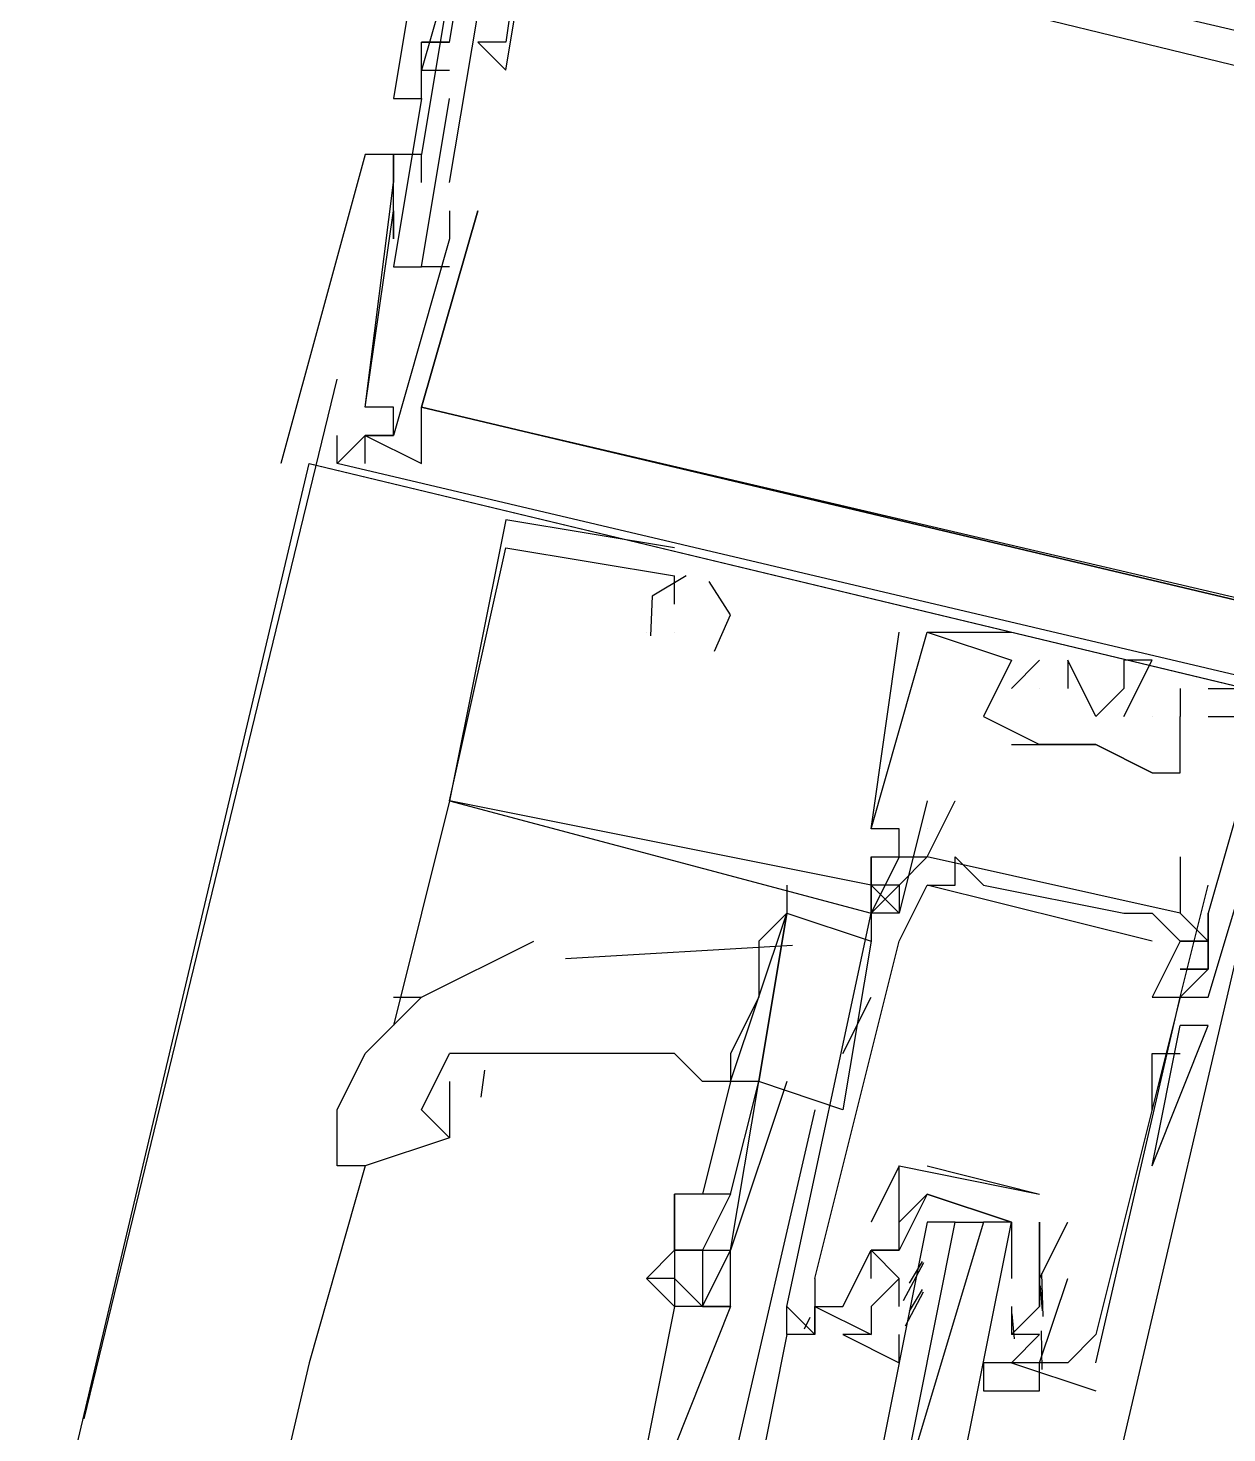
# Model space of a CAD drawing. Header units: feet. Extents: x -84 to 198, y -22 to 181.
# Drawn here: x 104.573 to 105.142, y 32.611 to 33.278 of the extents above; entities that cross this region are included whole.
import ezdxf

# ---------------------------------------------------------------- set-up
doc = ezdxf.new("R2010")
doc.units = ezdxf.units.FT
doc.layers.add('A-LINEA', color=7, linetype='CONTINUOUS')

msp = doc.modelspace()

# ---------------------------------------------------------------- linework, layer by layer
at = {"layer": 'A-LINEA'}
for p, q in [((104.76, 33.2711), (104.76, 33.2711)), ((104.76, 33.2711), (104.76, 33.2711)), ((104.76, 33.2711), (104.76, 33.2711)), ((104.76, 33.2711), (104.76, 33.2711)), ((104.76, 33.2711), (104.76, 33.2711)), ((104.76, 33.2711), (104.76, 33.2711)), ((104.7733, 33.2711), (104.7733, 33.2711)), ((104.7733, 33.2711), (104.7733, 33.2711)), ((104.7733, 33.2711), (104.7733, 33.2711)), ((104.7733, 33.2711), (104.7733, 33.2711)), ((104.7733, 33.2711), (104.7733, 33.2711)), ((104.7733, 33.2711), (104.7733, 33.2711)), ((104.7867, 33.2711), (104.7867, 33.2711)), ((104.7867, 33.2711), (104.7867, 33.2711)), ((104.7867, 33.2711), (104.7867, 33.2711)), ((104.7867, 33.2711), (104.7867, 33.2711)), ((104.7867, 33.2711), (104.7867, 33.2711)), ((104.7867, 33.2711), (104.7867, 33.2711)), ((104.8, 33.2711), (104.8, 33.2711)), ((104.8, 33.2711), (104.8, 33.2711)), ((104.8, 33.2711), (104.8, 33.2711)), ((104.8, 33.2711), (104.8, 33.2711)), ((104.8, 33.2711), (104.8, 33.2711)), ((104.8, 33.2711), (104.8, 33.2711)), ((104.76, 33.2578), (104.76, 33.2578)), ((104.76, 33.2578), (104.76, 33.2578)), ((104.76, 33.2578), (104.76, 33.2578)), ((104.76, 33.2578), (104.76, 33.2578)), ((104.76, 33.2578), (104.76, 33.2578)), ((104.76, 33.2578), (104.76, 33.2578)), ((104.7733, 33.2578), (104.7733, 33.2578)), ((104.7733, 33.2578), (104.7733, 33.2578)), ((104.7733, 33.2578), (104.7733, 33.2578)), ((104.8, 33.2578), (104.8, 33.2578)), ((104.8, 33.2578), (104.8, 33.2578)), ((104.8, 33.2578), (104.8, 33.2578)), ((104.8, 33.2578), (104.8, 33.2578)), ((104.8, 33.2578), (104.8, 33.2578)), ((104.8, 33.2578), (104.8, 33.2578)), ((104.7467, 33.2444), (104.7467, 33.2444)), ((104.7467, 33.2444), (104.7467, 33.2444)), ((104.7467, 33.2444), (104.7467, 33.2444)), ((104.7467, 33.2444), (104.7467, 33.2444)), ((104.7467, 33.2444), (104.7467, 33.2444)), ((104.7467, 33.2444), (104.7467, 33.2444)), ((104.76, 33.2444), (104.76, 33.2444)), ((104.76, 33.2444), (104.76, 33.2444)), ((104.76, 33.2444), (104.76, 33.2444)), ((104.76, 33.2444), (104.76, 33.2444)), ((104.76, 33.2444), (104.76, 33.2444)), ((104.76, 33.2444), (104.76, 33.2444)), ((104.76, 33.2444), (104.76, 33.2444)), ((104.76, 33.2444), (104.76, 33.2444)), ((104.76, 33.2444), (104.76, 33.2444)), ((104.7733, 33.2444), (104.7733, 33.2444)), ((104.7733, 33.2444), (104.7733, 33.2444)), ((104.7733, 33.2444), (104.7733, 33.2444)), ((104.7333, 33.2178), (104.7333, 33.2178)), ((104.7333, 33.2178), (104.7333, 33.2178)), ((104.7333, 33.2178), (104.7333, 33.2178)), ((104.7333, 33.2178), (104.7333, 33.2178)), ((104.7333, 33.2178), (104.7333, 33.2178)), ((104.7333, 33.2178), (104.7333, 33.2178)), ((104.7467, 33.2178), (104.7467, 33.2178)), ((104.7467, 33.2178), (104.7467, 33.2178)), ((104.7467, 33.2178), (104.7467, 33.2178)), ((104.76, 33.2178), (104.76, 33.2178)), ((104.76, 33.2178), (104.76, 33.2178)), ((104.76, 33.2178), (104.76, 33.2178)), ((104.76, 33.2178), (104.76, 33.2178)), ((104.76, 33.2178), (104.76, 33.2178)), ((104.76, 33.2178), (104.76, 33.2178)), ((104.7467, 33.2044), (104.7467, 33.2044)), ((104.7467, 33.2044), (104.7467, 33.2044)), ((104.7467, 33.2044), (104.7467, 33.2044)), ((104.7467, 33.2044), (104.7467, 33.2044)), ((104.7467, 33.2044), (104.7467, 33.2044)), ((104.7467, 33.2044), (104.7467, 33.2044)), ((104.76, 33.2044), (104.76, 33.2044)), ((104.76, 33.2044), (104.76, 33.2044)), ((104.76, 33.2044), (104.76, 33.2044)), ((104.76, 33.2044), (104.76, 33.2044)), ((104.76, 33.2044), (104.76, 33.2044)), ((104.76, 33.2044), (104.76, 33.2044)), ((104.76, 33.2044), (104.76, 33.2044)), ((104.76, 33.2044), (104.76, 33.2044)), ((104.76, 33.2044), (104.76, 33.2044)), ((104.7733, 33.2044), (104.7733, 33.2044)), ((104.7733, 33.2044), (104.7733, 33.2044)), ((104.7733, 33.2044), (104.7733, 33.2044)), ((104.7467, 33.1911), (104.7467, 33.1911)), ((104.7467, 33.1911), (104.7467, 33.1911)), ((104.7467, 33.1911), (104.7467, 33.1911)), ((104.7733, 33.1911), (104.7733, 33.1911)), ((104.7733, 33.1911), (104.7733, 33.1911)), ((104.7733, 33.1911), (104.7733, 33.1911)), ((104.7733, 33.1911), (104.7733, 33.1911)), ((104.7733, 33.1911), (104.7733, 33.1911)), ((104.7733, 33.1911), (104.7733, 33.1911)), ((104.7867, 33.1911), (104.7867, 33.1911)), ((104.7867, 33.1911), (104.7867, 33.1911)), ((104.7867, 33.1911), (104.7867, 33.1911)), ((104.7867, 33.1911), (104.7867, 33.1911)), ((104.7867, 33.1911), (104.7867, 33.1911)), ((104.7867, 33.1911), (104.7867, 33.1911)), ((104.7467, 33.1778), (104.7467, 33.1778)), ((104.7467, 33.1778), (104.7467, 33.1778)), ((104.7467, 33.1778), (104.7467, 33.1778)), ((104.7733, 33.1778), (104.7733, 33.1778)), ((104.7733, 33.1778), (104.7733, 33.1778)), ((104.7733, 33.1778), (104.7733, 33.1778)), ((104.7733, 33.1778), (104.7733, 33.1778)), ((104.7733, 33.1778), (104.7733, 33.1778)), ((104.7733, 33.1778), (104.7733, 33.1778)), ((104.7467, 33.1644), (104.7467, 33.1644)), ((104.7467, 33.1644), (104.7467, 33.1644)), ((104.7467, 33.1644), (104.7467, 33.1644)), ((104.76, 33.1644), (104.76, 33.1644)), ((104.76, 33.1644), (104.76, 33.1644)), ((104.76, 33.1644), (104.76, 33.1644)), ((104.76, 33.1644), (104.76, 33.1644)), ((104.76, 33.1644), (104.76, 33.1644)), ((104.76, 33.1644), (104.76, 33.1644)), ((104.7733, 33.1644), (104.7733, 33.1644)), ((104.7733, 33.1644), (104.7733, 33.1644)), ((104.7733, 33.1644), (104.7733, 33.1644)), ((104.6, 32.6178), (104.72, 33.1111)), ((104.7333, 33.0978), (104.7333, 33.0978)), ((104.7333, 33.0978), (104.7333, 33.0978)), ((104.7333, 33.0978), (104.7333, 33.0978)), ((104.7333, 33.0978), (104.7333, 33.0978)), ((104.7333, 33.0978), (104.7333, 33.0978)), ((104.7333, 33.0978), (104.7333, 33.0978)), ((104.7467, 33.0978), (104.7467, 33.0978)), ((104.7467, 33.0978), (104.7467, 33.0978)), ((104.7467, 33.0978), (104.7467, 33.0978)), ((104.7467, 33.0978), (104.7467, 33.0978)), ((104.7467, 33.0978), (104.7467, 33.0978)), ((104.7467, 33.0978), (104.7467, 33.0978)), ((104.76, 33.0978), (104.76, 33.0978)), ((104.76, 33.0978), (104.76, 33.0978)), ((104.76, 33.0978), (104.76, 33.0978)), ((104.76, 33.0978), (104.76, 33.0978)), ((104.76, 33.0978), (104.76, 33.0978)), ((104.76, 33.0978), (104.76, 33.0978)), ((104.76, 33.0978), (104.76, 33.0978)), ((104.76, 33.0978), (104.76, 33.0978)), ((104.76, 33.0978), (104.76, 33.0978)), ((104.76, 33.0978), (104.76, 33.0978)), ((104.76, 33.0978), (104.76, 33.0978)), ((104.76, 33.0978), (104.76, 33.0978)), ((104.72, 33.0844), (104.72, 33.0844)), ((104.72, 33.0844), (104.72, 33.0844)), ((104.72, 33.0844), (104.72, 33.0844)), ((104.72, 33.0711), (104.72, 33.0844)), ((104.72, 33.0844), (104.72, 33.0844)), ((104.72, 33.0711), (104.72, 33.0844)), ((104.72, 33.0844), (104.72, 33.0844)), ((104.72, 33.0711), (104.72, 33.0844)), ((104.72, 33.0844), (104.72, 33.0844)), ((104.7333, 33.0844), (104.7333, 33.0844)), ((104.7333, 33.0844), (104.7333, 33.0844)), ((104.7333, 33.0844), (104.7333, 33.0844)), ((104.7333, 33.0844), (104.7333, 33.0844)), ((104.7333, 33.0844), (104.7333, 33.0844)), ((104.7333, 33.0844), (104.7333, 33.0844)), ((104.7333, 33.0844), (104.7333, 33.0844)), ((104.7333, 33.0844), (104.7333, 33.0844)), ((104.7333, 33.0844), (104.7333, 33.0844)), ((104.7333, 33.0844), (104.7333, 33.0844)), ((104.7333, 33.0844), (104.7333, 33.0844)), ((104.7333, 33.0844), (104.7333, 33.0844)), ((104.7333, 33.0844), (104.7333, 33.0844)), ((104.7333, 33.0844), (104.7333, 33.0844)), ((104.7333, 33.0844), (104.7333, 33.0844)), ((104.7333, 33.0844), (104.7333, 33.0844)), ((104.7333, 33.0844), (104.7333, 33.0844)), ((104.7333, 33.0844), (104.7333, 33.0844)), ((104.7467, 33.0844), (104.7467, 33.0844)), ((104.7467, 33.0844), (104.7467, 33.0844)), ((104.7467, 33.0844), (104.7467, 33.0844)), ((104.7467, 33.0844), (104.7467, 33.0844)), ((104.7467, 33.0844), (104.7467, 33.0844)), ((104.7467, 33.0844), (104.7467, 33.0844)), ((104.7467, 33.0844), (104.7467, 33.0844)), ((104.7467, 33.0844), (104.7467, 33.0844)), ((104.7467, 33.0844), (104.7467, 33.0844)), ((104.7467, 33.0844), (104.7467, 33.0844)), ((104.7467, 33.0844), (104.7467, 33.0844)), ((104.7467, 33.0844), (104.7467, 33.0844)), ((103, 25.8578), (104.7067, 33.0711)), ((104.6933, 33.0711), (104.6933, 33.0711)), ((104.6933, 33.0711), (104.6933, 33.0711)), ((104.6933, 33.0711), (104.6933, 33.0711)), ((104.6933, 33.0711), (104.6933, 33.0711)), ((104.6933, 33.0711), (104.6933, 33.0711)), ((104.6933, 33.0711), (104.6933, 33.0711)), ((104.7067, 33.0711), (104.7067, 33.0711)), ((104.7067, 33.0711), (104.7067, 33.0711)), ((104.7067, 33.0711), (104.7067, 33.0711)), ((104.7067, 33.0711), (105.3733, 32.9111)), ((104.7067, 33.0711), (104.7067, 33.0711)), ((104.7067, 33.0711), (105.3733, 32.9111)), ((104.7067, 33.0711), (104.7067, 33.0711)), ((104.7067, 33.0711), (105.3733, 32.9111)), ((104.7067, 33.0711), (104.7067, 33.0711)), ((104.72, 33.0711), (104.72, 33.0711)), ((104.72, 33.0711), (104.72, 33.0711)), ((104.72, 33.0711), (104.72, 33.0711)), ((104.72, 33.0711), (104.72, 33.0711)), ((104.72, 33.0711), (104.72, 33.0711)), ((104.72, 33.0711), (104.72, 33.0711)), ((104.72, 33.0711), (104.72, 33.0711)), ((104.72, 33.0711), (104.72, 33.0711)), ((104.72, 33.0711), (104.72, 33.0711)), ((104.7333, 33.0711), (104.7333, 33.0711)), ((104.7333, 33.0711), (104.7333, 33.0711)), ((104.7333, 33.0711), (104.7333, 33.0711)), ((104.7333, 33.0711), (104.7333, 33.0711)), ((104.7333, 33.0711), (104.7333, 33.0711)), ((104.7333, 33.0711), (104.7333, 33.0711)), ((104.76, 33.0711), (104.76, 33.0711)), ((104.76, 33.0711), (104.76, 33.0711)), ((104.76, 33.0711), (104.76, 33.0711)), ((104.76, 33.0711), (104.76, 33.0711)), ((104.76, 33.0711), (104.76, 33.0711)), ((104.76, 33.0711), (104.76, 33.0711)), ((104.88, 33.0311), (104.8, 33.0444)), ((104.8, 33.0444), (104.8, 33.0444)), ((104.88, 33.0311), (104.8, 33.0444)), ((104.8, 33.0444), (104.8, 33.0444)), ((104.88, 33.0311), (104.8, 33.0444)), ((104.8, 33.0444), (104.8, 33.0444)), ((104.8, 33.0311), (104.8, 33.0311)), ((104.8, 33.0311), (104.8, 33.0311)), ((104.8, 33.0311), (104.8, 33.0311)), ((104.88, 33.0311), (104.88, 33.0311)), ((104.88, 33.0311), (104.88, 33.0311)), ((104.88, 33.0311), (104.88, 33.0311)), ((104.88, 33.0044), (104.88, 33.0178)), ((104.88, 33.0178), (104.88, 33.0178)), ((104.88, 33.0178), (104.88, 33.0178)), ((104.88, 33.0044), (104.88, 33.0178)), ((104.88, 33.0178), (104.88, 33.0178)), ((104.88, 33.0178), (104.88, 33.0178)), ((104.88, 33.0044), (104.88, 33.0178)), ((104.88, 33.0178), (104.88, 33.0178)), ((104.88, 33.0178), (104.88, 33.0178)), ((104.88, 33.0044), (104.88, 33.0044)), ((104.88, 33.0044), (104.88, 33.0044)), ((104.88, 33.0044), (104.88, 33.0044)), ((104.88, 33.0044), (104.88, 33.0044)), ((104.88, 33.0044), (104.88, 33.0044)), ((104.88, 33.0044), (104.88, 33.0044)), ((104.8667, 32.9911), (104.8667, 32.9911)), ((104.8667, 32.9911), (104.8667, 32.9911)), ((104.8667, 32.9911), (104.8667, 32.9911)), ((104.8667, 32.9911), (104.8667, 32.9911)), ((104.8667, 32.9911), (104.8667, 32.9911)), ((104.8667, 32.9911), (104.8667, 32.9911)), ((104.88, 32.9911), (104.88, 32.9911)), ((104.88, 32.9911), (104.88, 32.9911)), ((104.88, 32.9911), (104.88, 32.9911)), ((104.88, 32.9911), (104.88, 32.9911)), ((104.88, 32.9911), (104.88, 32.9911)), ((104.88, 32.9911), (104.88, 32.9911)), ((104.9867, 32.9911), (104.9867, 32.9911)), ((104.9867, 32.9911), (104.9867, 32.9911)), ((104.9867, 32.9911), (104.9867, 32.9911)), ((105, 32.9911), (105, 32.9911)), ((105, 32.9911), (105, 32.9911)), ((105, 32.9911), (105, 32.9911)), ((105, 32.9911), (105, 32.9911)), ((105, 32.9911), (105, 32.9911)), ((105, 32.9911), (105, 32.9911)), ((105.04, 32.9911), (105.04, 32.9911)), ((105.04, 32.9911), (105.04, 32.9911)), ((105.04, 32.9911), (105.04, 32.9911)), ((105.04, 32.9644), (105.0533, 32.9778)), ((105.04, 32.9778), (105.04, 32.9778)), ((105.04, 32.9778), (105.04, 32.9778)), ((105.04, 32.9644), (105.0533, 32.9778)), ((105.04, 32.9778), (105.04, 32.9778)), ((105.04, 32.9778), (105.04, 32.9778)), ((105.04, 32.9644), (105.0533, 32.9778)), ((105.04, 32.9778), (105.04, 32.9778)), ((105.04, 32.9778), (105.04, 32.9778)), ((105.0533, 32.9778), (105.0533, 32.9778)), ((105.0533, 32.9778), (105.0533, 32.9778)), ((105.0533, 32.9778), (105.0533, 32.9778)), ((105.0667, 32.9778), (105.0667, 32.9778)), ((105.0667, 32.9778), (105.0667, 32.9778)), ((105.0667, 32.9778), (105.0667, 32.9778)), ((105.0933, 32.9778), (105.0933, 32.9778)), ((105.0933, 32.9778), (105.0933, 32.9778)), ((105.0933, 32.9778), (105.0933, 32.9778)), ((105.1067, 32.9778), (105.1067, 32.9778)), ((105.1067, 32.9778), (105.1067, 32.9778)), ((105.1067, 32.9778), (105.1067, 32.9778)), ((105.04, 32.9644), (105.04, 32.9644)), ((105.04, 32.9644), (105.04, 32.9644)), ((105.04, 32.9644), (105.04, 32.9644)), ((105.0533, 32.9644), (105.0533, 32.9644)), ((105.0533, 32.9644), (105.0533, 32.9644)), ((105.0533, 32.9644), (105.0533, 32.9644)), ((105.0667, 32.9644), (105.0667, 32.9644)), ((105.0667, 32.9644), (105.0667, 32.9644)), ((105.0667, 32.9644), (105.0667, 32.9644)), ((105.0933, 32.9644), (105.0933, 32.9644)), ((105.0933, 32.9644), (105.0933, 32.9644)), ((105.0933, 32.9644), (105.0933, 32.9644)), ((105.12, 32.9644), (105.12, 32.9644)), ((105.12, 32.9644), (105.12, 32.9644)), ((105.12, 32.9644), (105.12, 32.9644)), ((105.1333, 32.9644), (105.16, 32.9644)), ((105.1333, 32.9644), (105.1333, 32.9644)), ((105.1333, 32.9644), (105.16, 32.9644)), ((105.1333, 32.9644), (105.1333, 32.9644)), ((105.1333, 32.9644), (105.16, 32.9644)), ((105.1333, 32.9644), (105.1333, 32.9644)), ((105.0267, 32.9511), (105.0267, 32.9511)), ((105.0267, 32.9511), (105.0267, 32.9511)), ((105.0267, 32.9511), (105.0267, 32.9511)), ((105.08, 32.9511), (105.08, 32.9511)), ((105.08, 32.9511), (105.08, 32.9511)), ((105.08, 32.9511), (105.08, 32.9511)), ((105.08, 32.5511), (105.1733, 32.9511)), ((105.0933, 32.9511), (105.0933, 32.9511)), ((105.0933, 32.9511), (105.0933, 32.9511)), ((105.0933, 32.9511), (105.0933, 32.9511)), ((105.1067, 32.9511), (105.1067, 32.9511)), ((105.1067, 32.9511), (105.1067, 32.9511)), ((105.1067, 32.9511), (105.1067, 32.9511)), ((105.12, 32.9511), (105.12, 32.9511)), ((105.12, 32.9511), (105.12, 32.9511)), ((105.12, 32.9511), (105.12, 32.9511)), ((105.12, 32.9511), (105.12, 32.9511)), ((105.12, 32.9511), (105.12, 32.9511)), ((105.12, 32.9511), (105.12, 32.9511)), ((105.1333, 32.9511), (105.1333, 32.9511)), ((105.1333, 32.9511), (105.1333, 32.9511)), ((105.1333, 32.9511), (105.1333, 32.9511)), ((105.04, 32.9378), (105.0533, 32.9378)), ((105.0533, 32.9378), (105.0533, 32.9378)), ((105.0533, 32.9378), (105.0533, 32.9378)), ((105.0533, 32.9378), (105.0533, 32.9378)), ((105.08, 32.9378), (105.08, 32.9378)), ((105.08, 32.9378), (105.08, 32.9378)), ((105.08, 32.9378), (105.08, 32.9378)), ((105.08, 32.9378), (105.08, 32.9378)), ((105.08, 32.9378), (105.08, 32.9378)), ((105.1067, 32.9244), (105.1067, 32.9244)), ((105.1067, 32.9244), (105.1067, 32.9244)), ((105.1067, 32.9244), (105.1067, 32.9244)), ((105.12, 32.9244), (105.12, 32.9244)), ((105.12, 32.9244), (105.12, 32.9244)), ((105.12, 32.9244), (105.12, 32.9244)), ((104.7733, 32.9111), (104.7467, 32.8044)), ((104.7733, 32.9111), (104.7733, 32.9111)), ((104.7733, 32.9111), (104.7733, 32.9111)), ((104.7733, 32.9111), (104.7733, 32.9111)), ((104.7733, 32.9111), (104.7733, 32.9111)), ((104.7733, 32.9111), (104.7733, 32.9111)), ((104.7733, 32.9111), (104.7733, 32.9111)), ((104.7733, 32.9111), (104.7733, 32.9111)), ((104.7733, 32.9111), (104.7733, 32.9111)), ((104.7733, 32.9111), (104.7733, 32.9111)), ((105, 32.9111), (105, 32.9111)), ((105.0133, 32.9111), (105.0133, 32.9111)), ((104.9733, 32.8978), (104.9733, 32.8978)), ((104.9733, 32.8978), (104.9733, 32.8978)), ((104.9733, 32.8978), (104.9733, 32.8978)), ((104.9733, 32.8978), (104.9733, 32.8978)), ((104.9733, 32.8978), (104.9733, 32.8978)), ((104.9733, 32.8978), (104.9733, 32.8978)), ((104.9867, 32.8978), (104.9867, 32.8978)), ((104.9867, 32.8978), (104.9867, 32.8978)), ((104.9867, 32.8978), (104.9867, 32.8978)), ((105, 32.8978), (105, 32.8978)), ((104.9733, 32.8844), (104.9733, 32.8844)), ((104.9733, 32.8844), (104.9733, 32.8844)), ((104.9733, 32.8844), (104.9733, 32.8844)), ((104.9733, 32.8844), (104.9733, 32.8844)), ((104.9733, 32.8844), (104.9733, 32.8844)), ((104.9733, 32.8844), (104.9733, 32.8844)), ((104.9867, 32.8844), (105, 32.8844)), ((104.9867, 32.8844), (105, 32.8844)), ((104.9867, 32.8844), (104.9867, 32.8844)), ((104.9867, 32.8844), (104.9867, 32.8844)), ((104.9867, 32.8844), (105, 32.8844)), ((104.9867, 32.8844), (105, 32.8844)), ((104.9867, 32.8844), (104.9867, 32.8844)), ((104.9867, 32.8844), (104.9867, 32.8844)), ((104.9867, 32.8844), (105, 32.8844)), ((104.9867, 32.8844), (105, 32.8844)), ((104.9867, 32.8844), (104.9867, 32.8844)), ((104.9867, 32.8844), (104.9867, 32.8844)), ((105, 32.8844), (105, 32.8844)), ((105.0133, 32.8844), (105.0133, 32.8844)), ((105.12, 32.8844), (105.12, 32.8844)), ((104.9333, 32.8711), (104.9333, 32.8578)), ((104.9733, 32.8711), (104.9867, 32.8578)), ((104.9733, 32.8711), (104.9867, 32.8578)), ((104.9867, 32.8711), (104.9733, 32.8711)), ((104.9733, 32.8711), (104.9733, 32.8711)), ((104.9733, 32.8711), (104.9733, 32.8711)), ((104.9733, 32.8711), (104.9867, 32.8578)), ((104.9733, 32.8711), (104.9867, 32.8578)), ((104.9867, 32.8711), (104.9733, 32.8711)), ((104.9733, 32.8711), (104.9733, 32.8711)), ((104.9733, 32.8711), (104.9733, 32.8711)), ((104.9733, 32.8711), (104.9867, 32.8578)), ((104.9733, 32.8711), (104.9867, 32.8578)), ((104.9867, 32.8711), (104.9733, 32.8711)), ((104.9733, 32.8711), (104.9733, 32.8711)), ((104.9733, 32.8711), (104.9733, 32.8711)), ((104.9867, 32.8711), (104.9867, 32.8711)), ((104.9867, 32.8711), (104.9867, 32.8711)), ((104.9867, 32.8711), (104.9867, 32.8711)), ((104.9867, 32.8711), (104.9867, 32.8711)), ((104.9867, 32.8711), (104.9867, 32.8711)), ((104.9867, 32.8711), (104.9867, 32.8711)), ((105, 32.8711), (105, 32.8711)), ((105.1067, 32.8444), (105, 32.8711)), ((105.1067, 32.8444), (105, 32.8711)), ((105.1067, 32.8444), (105, 32.8711)), ((105.0133, 32.8711), (105.0133, 32.8711)), ((105.0267, 32.8711), (105.0267, 32.8711)), ((105.12, 32.8711), (105.12, 32.8711)), ((105.1333, 32.8711), (105.1333, 32.8711)), ((104.9333, 32.6711), (104.9733, 32.8578)), ((104.9733, 32.8578), (104.9733, 32.8578)), ((104.9733, 32.8578), (104.9733, 32.8444)), ((104.9733, 32.8578), (104.9733, 32.8578)), ((104.9733, 32.8578), (104.9733, 32.8578)), ((104.9733, 32.8578), (104.9733, 32.8578)), ((104.9733, 32.8578), (104.9733, 32.8578)), ((104.9733, 32.8578), (104.9733, 32.8578)), ((104.9733, 32.8578), (104.9733, 32.8578)), ((104.9867, 32.8578), (104.9867, 32.8578)), ((105.0933, 32.8578), (105.0933, 32.8578)), ((105.1067, 32.8578), (105.1067, 32.8578)), ((105.12, 32.8578), (105.12, 32.8578)), ((105.1333, 32.8444), (105.12, 32.8578)), ((105.1333, 32.8444), (105.12, 32.8578)), ((105.1333, 32.8578), (105.1333, 32.8578)), ((105.1333, 32.8578), (105.1333, 32.8578)), ((105.1333, 32.8578), (105.1333, 32.8578)), ((105.1333, 32.8578), (105.1333, 32.8578)), ((105.1333, 32.8578), (105.1333, 32.8578)), ((105.1333, 32.8578), (105.1333, 32.8578)), ((104.936, 32.8424), (104.8284, 32.8361)), ((104.9733, 32.8444), (104.96, 32.7644)), ((104.9867, 32.8444), (104.9867, 32.8444)), ((105.12, 32.8444), (105.12, 32.8444)), ((105.1333, 32.8444), (105.1333, 32.8444)), ((105.1333, 32.8444), (105.1333, 32.8444)), ((105.1333, 32.8444), (105.1333, 32.8444)), ((105.1333, 32.8444), (105.1333, 32.8444)), ((105.1333, 32.8444), (105.1333, 32.8444)), ((105.1333, 32.8444), (105.1333, 32.8444)), ((105.1333, 32.8444), (105.1333, 32.8444)), ((105.1333, 32.8311), (105.12, 32.8311)), ((105.1333, 32.8311), (105.12, 32.8311)), ((105.1333, 32.8311), (105.1333, 32.8311)), ((105.1333, 32.8311), (105.1333, 32.8311)), ((105.1333, 32.8311), (105.1333, 32.8311)), ((104.7467, 32.8178), (104.76, 32.8178)), ((104.96, 32.7911), (104.9733, 32.8178)), ((105.1067, 32.8178), (105.1067, 32.8178)), ((105.12, 32.8178), (105.12, 32.8178)), ((105.12, 32.8178), (105.12, 32.8178)), ((105.12, 32.8178), (105.12, 32.8178)), ((105.12, 32.8178), (105.12, 32.8178)), ((105.12, 32.8178), (105.12, 32.8178)), ((105.1333, 32.8178), (105.1333, 32.8178)), ((105.1333, 32.8178), (105.1333, 32.8178)), ((105.1333, 32.8178), (105.1333, 32.8178)), ((105.1067, 32.7378), (105.12, 32.8044)), ((105.1067, 32.7378), (105.12, 32.8044)), ((105.1333, 32.8044), (105.1333, 32.8044)), ((105.1067, 32.7644), (105.1067, 32.7911)), ((105.1067, 32.7911), (105.12, 32.7911)), ((104.7899, 32.7832), (104.7881, 32.7704)), ((104.7733, 32.7778), (104.7733, 32.7511)), ((104.9067, 32.7778), (104.8933, 32.7244)), ((104.9067, 32.7778), (104.9067, 32.7778)), ((104.9067, 32.7778), (104.9067, 32.7778)), ((104.9067, 32.7244), (104.92, 32.7778)), ((104.92, 32.7778), (104.92, 32.7778)), ((104.9467, 32.7644), (104.9067, 32.5911)), ((105.1067, 32.7644), (105.1067, 32.7644)), ((104.7333, 32.7378), (104.7067, 32.6444)), ((104.9867, 32.7378), (104.9867, 32.7378)), ((104.9867, 32.7378), (104.9867, 32.7378)), ((105, 32.7378), (105.0533, 32.7244)), ((105, 32.7378), (105, 32.7378)), ((105.0533, 32.7244), (105.0533, 32.7244)), ((105.0533, 32.7244), (105.0533, 32.7244)), ((104.9733, 32.7111), (104.9733, 32.7111)), ((105.0133, 32.7111), (105.0267, 32.7111)), ((105.0533, 32.7111), (105.0533, 32.7111)), ((105.0533, 32.7111), (105.0533, 32.7111)), ((105.0667, 32.7111), (105.0667, 32.7111)), ((104.9733, 32.6978), (104.9733, 32.6978)), ((104.9733, 32.6978), (104.9733, 32.6978)), ((104.9867, 32.6978), (104.9867, 32.6978)), ((105, 32.6978), (105, 32.6978)), ((105.04, 32.6978), (105.04, 32.6978)), ((104.9887, 32.674), (104.9983, 32.6919)), ((104.9915, 32.6822), (104.9977, 32.6924)), ((105.0542, 32.6867), (105.0548, 32.6663)), ((104.8667, 32.6844), (104.8667, 32.6844)), ((104.88, 32.6844), (104.88, 32.6711)), ((104.9467, 32.6844), (104.9467, 32.6844)), ((104.9733, 32.6844), (104.9733, 32.6844)), ((104.9867, 32.6844), (104.9867, 32.6844)), ((104.9867, 32.6711), (104.9867, 32.6844)), ((105.0533, 32.6844), (105.0533, 32.6844)), ((105.0533, 32.6844), (105.0533, 32.6844)), ((105.0535, 32.6809), (105.0545, 32.669)), ((105.0667, 32.6844), (105.0667, 32.6844)), ((104.9897, 32.6619), (104.9982, 32.6781)), ((104.9915, 32.6689), (104.9977, 32.6791)), ((104.88, 32.6711), (104.8667, 32.6044)), ((104.9067, 32.6711), (104.88, 32.6044)), ((104.8933, 32.6711), (104.8933, 32.6711)), ((104.8933, 32.6711), (104.8933, 32.6711)), ((104.9067, 32.6711), (104.9067, 32.6711)), ((104.9333, 32.6711), (104.9333, 32.6711)), ((104.9418, 32.6605), (104.9445, 32.666)), ((104.9418, 32.6605), (104.9445, 32.666)), ((104.9418, 32.6605), (104.9445, 32.666)), ((104.9467, 32.6711), (104.9733, 32.6578)), ((104.9467, 32.6711), (104.9467, 32.6711)), ((104.9467, 32.6711), (104.9467, 32.6711)), ((104.96, 32.6711), (104.96, 32.6711)), ((104.9867, 32.6711), (104.9867, 32.6711)), ((105.04, 32.6711), (105.04, 32.6578)), ((105.04, 32.6711), (105.04, 32.6711)), ((105.0401, 32.6676), (105.0412, 32.6557)), ((105.0533, 32.6711), (105.0533, 32.6711)), ((105.0541, 32.6595), (105.0544, 32.6412)), ((104.9733, 32.6578), (104.9733, 32.6578)), ((105.04, 32.6578), (105.04, 32.6578)), ((105.08, 32.6578), (105.08, 32.6578)), ((104.7067, 32.6444), (103.96, 29.4578)), ((105.04, 32.6444), (105.08, 32.6311)), ((105.04, 32.6444), (105.04, 32.6444)), ((105.0533, 32.6444), (105.0533, 32.6444)), ((105.0667, 32.6444), (105.0667, 32.6444)), ((105.08, 32.6444), (105.08, 32.6444)), ((105.08, 32.6311), (105.08, 32.6311))]:
    msp.add_line(p, q, dxfattribs=at)
for points in [[(105.44, 33.2311), (105.4533, 33.2311), (105.4533, 33.2444), (104.7733, 33.4044), (104.7467, 33.2444), (104.76, 33.2444), (104.76, 33.2578)], [(105.44, 33.2311), (105.4533, 33.2311), (105.4533, 33.2444), (104.7733, 33.4044), (104.7467, 33.2444), (104.76, 33.2444), (104.76, 33.2578)], [(105.44, 33.2311), (105.4533, 33.2311), (105.4533, 33.2444), (104.7733, 33.4044), (104.7467, 33.2444), (104.76, 33.2444), (104.76, 33.2578)], [(105.44, 33.2311), (105.4533, 33.2311), (105.4533, 33.2444), (104.7733, 33.4044), (104.7467, 33.2444), (104.76, 33.2444), (104.7467, 33.1644), (104.76, 33.1644)], [(105.44, 33.2311), (105.4533, 33.2311), (105.4533, 33.2444), (104.7733, 33.4044), (104.7467, 33.2444), (104.76, 33.2444), (104.7467, 33.1644), (104.76, 33.1644)], [(105.44, 33.2311), (105.4533, 33.2311), (105.4533, 33.2444), (104.7733, 33.4044), (104.7467, 33.2444), (104.76, 33.2444), (104.7467, 33.1644), (104.76, 33.1644)], [(105.3333, 33.2578), (105.32, 33.2311), (105.2267, 33.2578), (105.24, 33.2578), (105.24, 33.2711), (105.2267, 33.2711), (105.2267, 33.2578), (104.8267, 33.3511), (104.8267, 33.3644), (104.8, 33.3778), (104.8, 33.3644), (104.8133, 33.3644), (104.8, 33.2711), (104.7867, 33.2711), (104.8, 33.2578), (104.8133, 33.3378)], [(105.3333, 33.2578), (105.32, 33.2311), (105.2267, 33.2578), (105.24, 33.2578), (105.24, 33.2711), (105.2267, 33.2711), (105.2267, 33.2578), (104.8267, 33.3511), (104.8267, 33.3644), (104.8, 33.3778), (104.8, 33.3644), (104.8133, 33.3644), (104.8, 33.2711), (104.7867, 33.2711), (104.8, 33.2578), (104.8133, 33.3378)], [(105.3333, 33.2578), (105.32, 33.2311), (105.2267, 33.2578), (105.24, 33.2578), (105.24, 33.2711), (105.2267, 33.2711), (105.2267, 33.2578), (104.8267, 33.3511), (104.8267, 33.3644), (104.8, 33.3778), (104.8, 33.3644), (104.8133, 33.3644), (104.8, 33.2711), (104.7867, 33.2711), (104.8, 33.2578), (104.8133, 33.3378)], [(105.2267, 33.2578), (105.24, 33.2578), (105.24, 33.2711), (105.2267, 33.2711), (105.2267, 33.2578), (104.8267, 33.3511), (104.8267, 33.3644), (104.8, 33.3778), (104.8, 33.3644), (104.8133, 33.3644), (104.8, 33.2711), (104.7867, 33.2711), (104.8, 33.2578), (104.8133, 33.3378)], [(105.2267, 33.2578), (105.24, 33.2578), (105.24, 33.2711), (105.2267, 33.2711), (105.2267, 33.2578), (104.8267, 33.3511), (104.8267, 33.3644), (104.8, 33.3778), (104.8, 33.3644), (104.8133, 33.3644), (104.8, 33.2711), (104.7867, 33.2711), (104.8, 33.2578), (104.8133, 33.3378)], [(105.2267, 33.2578), (105.24, 33.2578), (105.24, 33.2711), (105.2267, 33.2711), (105.2267, 33.2578), (104.8267, 33.3511), (104.8267, 33.3644), (104.8, 33.3778), (104.8, 33.3644), (104.8133, 33.3644), (104.8, 33.2711), (104.7867, 33.2711), (104.8, 33.2578), (104.8133, 33.3378)], [(104.7867, 33.3511), (104.76, 33.2578), (104.7733, 33.2578)], [(104.7867, 33.3511), (104.76, 33.2578), (104.7733, 33.2578)], [(104.7867, 33.3511), (104.76, 33.2578), (104.7733, 33.2578)], [(104.7733, 33.2711), (104.7867, 33.3511), (104.8, 33.3511)], [(104.7733, 33.2711), (104.7867, 33.3511), (104.8, 33.3511)], [(104.7733, 33.2711), (104.7867, 33.3511), (104.8, 33.3511)], [(104.8267, 33.3378), (105.32, 33.2178), (105.2933, 33.1378), (105.2933, 33.1378)], [(104.8267, 33.3378), (105.32, 33.2178), (105.2933, 33.1378), (105.2933, 33.1378)], [(104.8267, 33.3378), (105.32, 33.2178), (105.2933, 33.1378), (105.2933, 33.1378)], [(104.8267, 33.3378), (105.32, 33.2178), (105.2933, 33.1378), (105.2933, 33.1378)], [(104.8267, 33.3378), (105.32, 33.2178), (105.2933, 33.1378), (105.2933, 33.1378)], [(104.8267, 33.3378), (105.32, 33.2178), (105.2933, 33.1378), (105.2933, 33.1378)], [(104.7733, 33.2044), (104.7867, 33.2844), (104.8, 33.2844), (104.7733, 33.2978), (104.76, 33.2178), (104.7333, 33.2178), (104.6933, 33.0711)], [(104.7733, 33.2044), (104.7867, 33.2844), (104.8, 33.2844), (104.7733, 33.2978), (104.76, 33.2178), (104.7333, 33.2178), (104.6933, 33.0711)], [(104.7733, 33.2044), (104.7867, 33.2844), (104.8, 33.2844), (104.7733, 33.2978), (104.76, 33.2178), (104.7333, 33.2178), (104.6933, 33.0711)], [(104.76, 33.2444), (104.76, 33.2711), (104.7733, 33.2711), (104.76, 33.2711)], [(104.76, 33.2444), (104.76, 33.2711), (104.7733, 33.2711), (104.76, 33.2711)], [(104.76, 33.2444), (104.76, 33.2711), (104.7733, 33.2711), (104.76, 33.2711)], [(104.7733, 33.1644), (104.76, 33.1644), (104.7733, 33.2444)], [(104.7733, 33.1644), (104.76, 33.1644), (104.7733, 33.2444)], [(104.7733, 33.1644), (104.76, 33.1644), (104.7733, 33.2444)], [(104.76, 33.2044), (104.76, 33.2178), (104.7333, 33.2178), (104.6933, 33.0711)], [(104.76, 33.2044), (104.76, 33.2178), (104.7333, 33.2178), (104.6933, 33.0711)], [(104.76, 33.2044), (104.76, 33.2178), (104.7333, 33.2178), (104.6933, 33.0711)], [(104.7333, 33.0844), (104.7467, 33.0844), (104.7467, 33.0978), (104.7333, 33.0978), (104.7467, 33.1911), (104.7467, 33.1778), (104.7467, 33.2178), (104.7467, 33.2044)], [(104.7333, 33.0844), (104.7467, 33.0844), (104.7467, 33.0978), (104.7333, 33.0978), (104.7467, 33.1911), (104.7467, 33.1778), (104.7467, 33.2178), (104.7467, 33.2044)], [(104.7333, 33.0844), (104.7467, 33.0844), (104.7467, 33.0978), (104.7333, 33.0978), (104.7467, 33.1911), (104.7467, 33.1778), (104.7467, 33.2178), (104.7467, 33.2044)], [(104.7333, 33.0844), (104.7467, 33.0844), (104.7467, 33.0978), (104.7333, 33.0978), (104.7467, 33.2044)], [(104.7333, 33.0844), (104.7467, 33.0844), (104.7467, 33.0978), (104.7333, 33.0978), (104.7467, 33.2044)], [(104.7333, 33.0844), (104.7467, 33.0844), (104.7467, 33.0978), (104.7333, 33.0978), (104.7467, 33.2044)], [(104.7733, 33.1911), (104.7733, 33.1778), (104.7467, 33.0844), (104.7333, 33.0844), (104.72, 33.0711)], [(104.7733, 33.1911), (104.7733, 33.1778), (104.7467, 33.0844), (104.7333, 33.0844), (104.72, 33.0711)], [(104.7733, 33.1911), (104.7733, 33.1778), (104.7467, 33.0844), (104.7333, 33.0844), (104.72, 33.0711)], [(104.7733, 33.1911), (104.7733, 33.1778), (104.7467, 33.0844), (104.7333, 33.0844), (104.72, 33.0711)], [(104.7733, 33.1911), (104.7733, 33.1778), (104.7467, 33.0844), (104.7333, 33.0844), (104.72, 33.0711)], [(104.7733, 33.1911), (104.7733, 33.1778), (104.7467, 33.0844), (104.7333, 33.0844), (104.72, 33.0711)], [(104.7867, 33.1911), (104.76, 33.0978), (105.2667, 32.9778), (105.28, 33.0711), (105.28, 33.0711)], [(104.7867, 33.1911), (104.76, 33.0978), (105.2667, 32.9778), (105.28, 33.0711), (105.28, 33.0711)], [(104.7867, 33.1911), (104.76, 33.0978), (105.2667, 32.9778), (105.28, 33.0711), (105.28, 33.0711)], [(105.2667, 32.9511), (105.2667, 32.9778), (105.28, 33.0578), (105.2933, 33.0578), (105.28, 33.0711), (105.28, 33.0711), (105.2667, 32.9778), (104.76, 33.0978), (104.7867, 33.1911)], [(105.2667, 32.9511), (105.2667, 32.9778), (105.28, 33.0578), (105.2933, 33.0578), (105.28, 33.0711), (105.28, 33.0711), (105.2667, 32.9778), (104.76, 33.0978), (104.7867, 33.1911)], [(105.2667, 32.9511), (105.2667, 32.9778), (105.28, 33.0578), (105.2933, 33.0578), (105.28, 33.0711), (105.28, 33.0711), (105.2667, 32.9778), (104.76, 33.0978), (104.7867, 33.1911)], [(104.7333, 33.0711), (104.7333, 33.0844), (104.76, 33.0711), (104.76, 33.0978), (105.16, 33.0044)], [(104.7333, 33.0711), (104.7333, 33.0844), (104.76, 33.0711), (104.76, 33.0978), (105.16, 33.0044)], [(104.7333, 33.0711), (104.7333, 33.0844), (104.76, 33.0711), (104.76, 33.0978), (105.16, 33.0044)], [(104.7333, 33.0711), (104.7333, 33.0844), (104.76, 33.0711), (104.76, 33.0978), (105.16, 33.0044)], [(104.7333, 33.0711), (104.7333, 33.0844), (104.76, 33.0711), (104.76, 33.0978), (105.16, 33.0044)], [(104.7333, 33.0711), (104.7333, 33.0844), (104.76, 33.0711), (104.76, 33.0978), (105.16, 33.0044)], [(105.1733, 32.9778), (105.1733, 32.9644), (104.72, 33.0711), (104.72, 33.0844)], [(105.1733, 32.9778), (105.1733, 32.9644), (104.72, 33.0711), (104.72, 33.0844)], [(105.1733, 32.9778), (105.1733, 32.9644), (104.72, 33.0711), (104.72, 33.0844)], [(104.7067, 33.0711), (105.3733, 32.9111), (105.3867, 32.9111)], [(104.7067, 33.0711), (105.3733, 32.9111), (105.3867, 32.9111)], [(104.7067, 33.0711), (105.3733, 32.9111), (105.3867, 32.9111)], [(105.1733, 32.9778), (105.1733, 32.9644), (104.72, 33.0711)], [(105.1733, 32.9778), (105.1733, 32.9644), (104.72, 33.0711)], [(105.1733, 32.9778), (105.1733, 32.9644), (104.72, 33.0711)], [(104.8, 33.0444), (104.7733, 32.9111), (104.9733, 32.8578), (104.9867, 32.8711), (104.9733, 32.8711), (104.9733, 32.8578), (104.9733, 32.8844), (104.9867, 32.8844), (104.9867, 32.8978), (104.9733, 32.8978), (105, 32.9911), (105.04, 32.9778), (105.0267, 32.9511), (105.0533, 32.9378), (105.08, 32.9378), (105.1067, 32.9244), (105.12, 32.9244), (105.12, 32.9511)], [(104.8, 33.0444), (104.7733, 32.9111), (104.9733, 32.8578), (104.9867, 32.8711), (104.9733, 32.8711), (104.9733, 32.8578), (104.9733, 32.8844), (104.9867, 32.8844), (104.9867, 32.8978), (104.9733, 32.8978), (105, 32.9911), (105.04, 32.9778), (105.0267, 32.9511), (105.0533, 32.9378), (105.08, 32.9378), (105.1067, 32.9244), (105.12, 32.9244), (105.12, 32.9511)], [(104.8, 33.0444), (104.7733, 32.9111), (104.9733, 32.8578), (104.9867, 32.8711), (104.9733, 32.8711), (104.9733, 32.8578), (104.9733, 32.8844), (104.9867, 32.8844), (104.9867, 32.8978), (104.9733, 32.8978), (105, 32.9911), (105.04, 32.9778), (105.0267, 32.9511), (105.0533, 32.9378), (105.08, 32.9378), (105.1067, 32.9244), (105.12, 32.9244), (105.12, 32.9511)], [(104.9733, 32.8844), (104.9733, 32.8711), (104.7733, 32.9111), (104.8, 33.0311), (104.88, 33.0178)], [(104.9733, 32.8844), (104.9733, 32.8711), (104.7733, 32.9111), (104.8, 33.0311), (104.88, 33.0178)], [(104.9733, 32.8844), (104.9733, 32.8711), (104.7733, 32.9111), (104.8, 33.0311), (104.88, 33.0178)], [(104.8856, 33.0178), (104.8695, 33.0081), (104.8686, 32.9893)], [(104.8856, 33.0178), (104.8695, 33.0081), (104.8686, 32.9893)], [(104.8856, 33.0178), (104.8695, 33.0081), (104.8686, 32.9893)], [(104.8991, 32.9821), (104.9066, 32.9993), (104.8965, 33.0152)], [(104.8991, 32.9821), (104.9066, 32.9993), (104.8965, 33.0152)], [(104.8991, 32.9821), (104.9066, 32.9993), (104.8965, 33.0152)], [(104.9733, 32.8978), (104.9733, 32.8978), (104.9867, 32.9911)], [(104.9733, 32.8978), (104.9733, 32.8978), (104.9867, 32.9911)], [(104.9733, 32.8978), (104.9733, 32.8978), (104.9867, 32.9911)], [(105, 32.9911), (105, 32.9911), (105.04, 32.9911)], [(105, 32.9911), (105, 32.9911), (105.04, 32.9911)], [(105, 32.9911), (105, 32.9911), (105.04, 32.9911)], [(105.0933, 32.9511), (105.1067, 32.9778), (105.0933, 32.9778), (105.0933, 32.9644), (105.08, 32.9511), (105.08, 32.9511), (105.0667, 32.9778), (105.0667, 32.9644)], [(105.0933, 32.9511), (105.1067, 32.9778), (105.0933, 32.9778), (105.0933, 32.9644), (105.08, 32.9511), (105.08, 32.9511), (105.0667, 32.9778), (105.0667, 32.9644)], [(105.0933, 32.9511), (105.1067, 32.9778), (105.0933, 32.9778), (105.0933, 32.9644), (105.08, 32.9511), (105.08, 32.9511), (105.0667, 32.9778), (105.0667, 32.9644)], [(105.12, 32.9644), (105.12, 32.9644), (105.12, 32.9511)], [(105.12, 32.9644), (105.12, 32.9644), (105.12, 32.9511)], [(105.12, 32.9644), (105.12, 32.9644), (105.12, 32.9511)], [(105.1333, 32.9511), (105.16, 32.9511), (105.1333, 32.8578), (105.1333, 32.8444), (105.1333, 32.8578), (105.1333, 32.8444), (105.1333, 32.8311), (105.12, 32.8178), (105.1333, 32.8178), (105.1733, 32.9511)], [(105.1333, 32.9511), (105.16, 32.9511), (105.1333, 32.8578), (105.1333, 32.8444), (105.1333, 32.8578), (105.1333, 32.8444), (105.1333, 32.8311), (105.12, 32.8178), (105.1333, 32.8178), (105.1733, 32.9511)], [(105.1333, 32.9511), (105.16, 32.9511), (105.1333, 32.8578), (105.1333, 32.8444), (105.1333, 32.8578), (105.1333, 32.8444), (105.1333, 32.8311), (105.12, 32.8178), (105.1333, 32.8178), (105.1733, 32.9511)], [(105.1067, 32.9244), (105.08, 32.9378), (105.08, 32.9378), (105.0533, 32.9378)], [(105, 32.9111), (104.9867, 32.8578), (104.9733, 32.8578)], [(105.12, 32.8844), (105.12, 32.8578), (105, 32.8844), (105.0133, 32.9111)], [(104.9467, 32.6844), (104.9867, 32.8444), (105, 32.8711), (105.0133, 32.8711), (105.0133, 32.8844), (105.0267, 32.8711), (105.0933, 32.8578), (105.1067, 32.8578), (105.12, 32.8444), (105.1067, 32.8178), (105.12, 32.8178), (105.08, 32.6578), (105.0667, 32.6444), (105.0533, 32.6444), (105.0667, 32.6844)], [(104.9733, 32.8578), (104.9733, 32.8578), (104.9733, 32.8844), (104.9867, 32.8844), (104.9733, 32.8578)], [(104.9733, 32.8578), (104.9733, 32.8578), (104.9733, 32.8844), (104.9867, 32.8844), (104.9733, 32.8578)], [(104.9733, 32.8578), (104.9733, 32.8578), (104.9733, 32.8844), (104.9867, 32.8844), (104.9733, 32.8578)], [(104.9867, 32.8844), (105, 32.8844), (104.9867, 32.8711), (104.9867, 32.8578)], [(104.9867, 32.8844), (105, 32.8844), (104.9867, 32.8711), (104.9867, 32.8578)], [(104.9867, 32.8844), (105, 32.8844), (104.9867, 32.8711), (104.9867, 32.8578)], [(104.9867, 32.8711), (104.9867, 32.8711), (104.9867, 32.8711)], [(104.9867, 32.8711), (104.9867, 32.8711), (104.9867, 32.8711)], [(104.9867, 32.8711), (104.9867, 32.8711), (104.9867, 32.8711)], [(105.08, 32.6444), (105.12, 32.8178), (105.1333, 32.8711)], [(104.9067, 32.7778), (104.9067, 32.7778), (104.9333, 32.8578), (104.9333, 32.8578), (104.92, 32.7778), (104.9067, 32.7778), (104.9067, 32.7778)], [(104.9333, 32.8578), (104.92, 32.8444), (104.92, 32.8178), (104.9067, 32.7911), (104.9067, 32.7778), (104.9067, 32.7778)], [(104.96, 32.7644), (104.92, 32.7778), (104.9333, 32.8578), (104.9733, 32.8444)], [(105.1333, 32.8311), (105.1333, 32.8311), (105.1333, 32.8311), (105.1333, 32.8578), (105.1333, 32.8444), (105.1333, 32.8311)], [(104.72, 32.7511), (104.72, 32.7644), (104.7333, 32.7911), (104.76, 32.8178), (104.8133, 32.8444)], [(105.12, 32.8444), (105.1333, 32.8444), (105.12, 32.8444)], [(105.12, 32.8444), (105.1333, 32.8444), (105.12, 32.8444)], [(105.12, 32.8311), (105.1333, 32.8311), (105.12, 32.8311)], [(105.1067, 32.7378), (105.1067, 32.7378), (105.1067, 32.7378), (105.1333, 32.8044), (105.12, 32.8044)], [(104.7733, 32.7511), (104.76, 32.7644), (104.7733, 32.7911)], [(104.9067, 32.7778), (104.8933, 32.7778), (104.88, 32.7911), (104.8533, 32.7911), (104.84, 32.7911), (104.8267, 32.7911), (104.8133, 32.7911), (104.8, 32.7911), (104.7867, 32.7911), (104.7733, 32.7911)], [(104.9333, 32.7778), (104.9067, 32.6978), (104.9067, 32.6978), (104.92, 32.7778)], [(104.7733, 32.7511), (104.7333, 32.7378), (104.72, 32.7378), (104.72, 32.7511)], [(104.9867, 32.7378), (104.9867, 32.7378), (104.9733, 32.7111)], [(104.9733, 32.6844), (104.9733, 32.6978), (104.9867, 32.6978), (104.9867, 32.7378), (105.0533, 32.7244)], [(104.9067, 32.7244), (104.9067, 32.7244), (104.88, 32.7244), (104.88, 32.7244)], [(104.88, 32.6978), (104.88, 32.7111), (104.88, 32.7244), (104.88, 32.6978), (104.8933, 32.6978)], [(104.9067, 32.7244), (104.8933, 32.6978), (104.8933, 32.6978), (104.9067, 32.6978)], [(105.04, 32.7111), (105, 32.7244), (104.9867, 32.6978), (104.9733, 32.6978), (104.9867, 32.6844), (104.9733, 32.6711), (104.9733, 32.6578), (104.96, 32.6578), (104.9867, 32.6444), (104.9867, 32.6578)], [(104.9867, 32.6978), (104.9867, 32.7111), (105, 32.7244), (105.04, 32.7111), (105.04, 32.6978), (105.04, 32.6844)], [(104.88, 32.6844), (104.8667, 32.6844), (104.88, 32.6978), (104.88, 32.6978), (104.88, 32.6978), (104.88, 32.7111)], [(105.0133, 32.5778), (105.04, 32.7111), (105.0267, 32.7111), (104.9867, 32.5778), (105.0133, 32.7111), (105, 32.7111), (104.9733, 32.5778)], [(105.04, 32.6444), (105.0267, 32.6444), (105.0267, 32.6311), (105.0533, 32.6311), (105.0533, 32.6444), (105.04, 32.6444), (105.0533, 32.6578), (105.04, 32.6578), (105.0533, 32.6711), (105.0533, 32.6844), (105.0533, 32.7111)], [(105.0533, 32.6844), (105.0533, 32.6844), (105.0667, 32.7111)], [(105.0533, 32.7111), (105.0533, 32.6844), (105.0533, 32.6711)], [(104.8933, 32.6978), (104.88, 32.6978), (104.88, 32.6844), (104.8933, 32.6711)], [(104.8933, 32.6978), (104.8933, 32.6711), (104.8933, 32.6711), (104.9067, 32.6978)], [(104.8933, 32.6711), (104.9067, 32.6711), (104.9067, 32.6978)], [(104.9467, 32.6844), (104.9467, 32.6711), (104.96, 32.6711), (104.9733, 32.6978), (104.9733, 32.6978)], [(104.9067, 32.6711), (104.8933, 32.6711), (104.8933, 32.6711), (104.88, 32.6711), (104.8667, 32.6844)], [(104.9467, 32.6711), (104.9467, 32.6578), (104.9333, 32.6578), (104.92, 32.5911)], [(104.9333, 32.6578), (104.9333, 32.6711), (104.9467, 32.6578), (104.9467, 32.6711), (104.9467, 32.6578), (104.9467, 32.6711)], [(104.9467, 32.6711), (104.9467, 32.6578), (104.9333, 32.6578)], [(104.9333, 32.6578), (104.9333, 32.6711), (104.9467, 32.6578), (104.9467, 32.6711), (104.9467, 32.6578), (104.9467, 32.6711)], [(104.9467, 32.6711), (104.9467, 32.6578), (104.9333, 32.6578)], [(104.9333, 32.6578), (104.9333, 32.6711), (104.9467, 32.6578), (104.9467, 32.6711), (104.9467, 32.6578), (104.9467, 32.6711)]]:
    msp.add_lwpolyline(points, dxfattribs=at)

doc.saveas('drawing.dxf')
